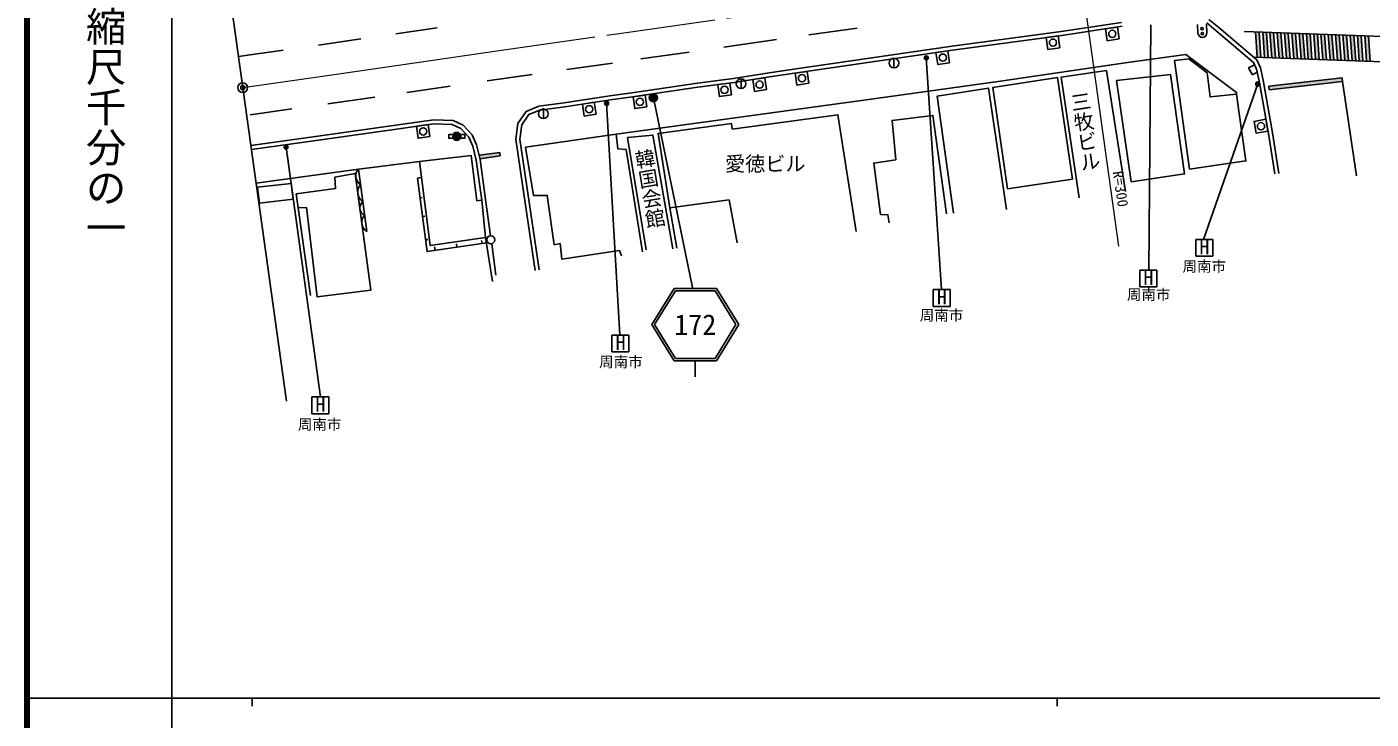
# Model space of a CAD drawing. Units: millimetres at full size, sheet at 1:1000; details may follow other scales. Extents: x 40000 to 680000, y 20000 to 380000.
# Drawn here: x 40000 to 206982, y 202409 to 288458 of the extents above; entities that cross this region are included whole.
import ezdxf
from ezdxf.enums import TextEntityAlignment as Align

# ---------------------------------------------------------------- set-up
doc = ezdxf.new("R2010")
doc.units = ezdxf.units.MM
doc.header["$LTSCALE"] = 1000
doc.header["$PDMODE"] = 32
doc.header["$PDSIZE"] = 500
doc.linetypes.add('CHAIN', pattern=[18.5, 12, -1.5, 3.5, -1.5])
for name, color, linetype, lineweight in [('M-BGD', 7, 'Continuous', 25), ('M-BGD-EXST', 7, 'Continuous', 25), ('M-BMK', 2, 'CHAIN', 13), ('M-BMK-OTRS', 5, 'Continuous', 25), ('M-BMK-SRVR', 3, 'Continuous', 25), ('M-STR-HTXT', 7, 'Continuous', 13), ('M-STR-STRC', 7, 'Continuous', 25), ('M-TTL', 2, 'Continuous', 140), ('M-TTL-BAND', 7, 'Continuous', 25)]:
    doc.layers.add(name, color=color, linetype=linetype, lineweight=lineweight)
doc.layers.add('M-BMK-HTXT', color=7, linetype='Continuous')
doc.layers.add('M-OTRS', color=6, linetype='Continuous')
doc.styles.add('@ＭＳ ゴシック', font='')
doc.styles.add('ＭＳ ゴシック', font='')
doc.styles.get('@ＭＳ ゴシック').set_extended_font_data('@MS Gothic')
doc.styles.get('ＭＳ ゴシック').set_extended_font_data('MS Gothic')

msp = doc.modelspace()

# ---------------------------------------------------------------- hatches: boundary and pattern name
at = {"layer": 'M-BGD'}
msp.add_hatch(color=256, dxfattribs=at).paths.add_polyline_path([(92904, 274847, 1), (93904, 274847, 1)])
at = {"layer": 'M-BGD-EXST'}
for points in [[(151970, 284603, 1), (151470, 284603, 1)], [(193149, 281363, 1), (192649, 281363, 1)], [(112265, 278954, 1), (111765, 278954, 1)], [(72449, 273501, 1), (71949, 273501, 1)]]:
    msp.add_hatch(color=256, dxfattribs=at).paths.add_polyline_path(points)
at = {"layer": 'M-STR-STRC'}
for points in [[(193063, 287806), (192610, 287822), (192846, 284682), (193299, 284666)], [(193968, 287774), (193515, 287790), (193751, 284650), (194204, 284633)], [(194873, 287742), (194420, 287758), (194656, 284617), (195109, 284601)], [(195778, 287710), (195325, 287726), (195561, 284585), (196014, 284569)], [(196683, 287677), (196230, 287693), (196466, 284553), (196918, 284537)], [(197588, 287645), (197135, 287661), (197371, 284521), (197823, 284505)], [(198493, 287613), (198040, 287629), (198276, 284489), (198728, 284473)], [(199398, 287581), (198945, 287597), (199181, 284457), (199633, 284441)], [(200302, 287549), (199850, 287565), (200086, 284425), (200538, 284409)], [(201207, 287517), (200755, 287533), (200991, 284392), (201443, 284376)], [(202112, 287485), (201660, 287501), (201896, 284360), (202348, 284344)], [(203017, 287452), (202565, 287469), (202801, 284328), (203253, 284312)], [(203922, 287420), (203470, 287436), (203706, 284296), (204158, 284280)], [(204827, 287388), (204375, 287404), (204611, 284264), (205063, 284248)], [(205732, 287356), (205280, 287372), (205515, 284232), (205968, 284216)], [(206637, 287324), (206185, 287340), (206420, 284200), (206873, 284184)], [(203432, 281676), (203381, 282123), (194259, 281089), (194309, 280642)], [(118319, 279650, 1), (117319, 279650, 1)], [(98801, 272416), (98738, 272862), (96175, 272503), (96281, 272064)]]:
    msp.add_hatch(color=256, dxfattribs=at).paths.add_polyline_path(points)

# ---------------------------------------------------------------- linework, layer by layer
at = {"layer": 'M-BGD'}
for p, q in [((147709, 284557), (147709, 283357)), ((128721, 281997), (128721, 280797)), ((104154, 278253), (104154, 277053)), ((82240, 263032), (81183, 270789)), ((89113, 267237), (88853, 267203)), ((75217, 255065), (73681, 265959)), ((96989, 266980), (97607, 262487)), ((119847, 265955), (120734, 260963)), ((89439, 264914), (89152, 264877)), ((96987, 262260), (97840, 256804)), ((89804, 262044), (89522, 262008)), ((90648, 261112), (90713, 260680)), ((93365, 261491), (93425, 261086)), ((96489, 261919), (96543, 261553)), ((97737, 261500), (98268, 257604))]:
    msp.add_line(p, q, dxfattribs=at)
for points in [[(103158, 258190), (101555, 268843), (100743, 274488), (100983, 276452), (102007, 277959), (103590, 278605), (106746, 279010), (112687, 279945), (114875, 280228), (117123, 280535), (123294, 281444), (127785, 282047), (132194, 282727), (137268, 283490), (154923, 286062), (168493, 287898), (175974, 289020)], [(186570, 288940), (187731, 287982), (192379, 284035), (192748, 283203), (193075, 281730), (194220, 275214), (195007, 270170)], [(186830, 289374), (188052, 288366), (192790, 284343), (193225, 283360), (193566, 281828), (194713, 275296), (195502, 270247)], [(103652, 258265), (102050, 268916), (101247, 274493), (101465, 276271), (102335, 277553), (103718, 278117), (106817, 278515), (112758, 279450), (114941, 279732), (117193, 280039), (123364, 280949), (127857, 281552), (132269, 282232), (137341, 282995), (154992, 285567), (168564, 287403), (176044, 288525)], [(113195, 275107), (143985, 279338), (160947, 281717), (176721, 284036), (183954, 285039), (190260, 280318), (190239, 280075)], [(170719, 267217), (168492, 282222), (174105, 283015), (176484, 267980)], [(192506, 283748), (191758, 283348), (192248, 282510), (192830, 282833)], [(155113, 265317), (153060, 279844), (159457, 280842), (161703, 265774)], [(128216, 261618), (127221, 266950), (119847, 265955), (118399, 275218), (127533, 276431), (127615, 275744), (140737, 277536), (143005, 263029)], [(147127, 264095), (146962, 265105), (146046, 265129), (145200, 271519), (147925, 271941), (147471, 276823), (152540, 277462), (154233, 265210)], [(67818, 273706), (75864, 274821), (86419, 276338), (90540, 276905), (92946, 276817), (94189, 276256), (95332, 275035), (95864, 273792), (96298, 271992), (96989, 266980)], [(67886, 273210), (75934, 274326), (86489, 275843), (90565, 276404), (92829, 276321), (93892, 275842), (94907, 274757), (95388, 273634), (95806, 271899), (96494, 266912)], [(92958, 275072), (92404, 275072), (92404, 274622), (92958, 274622)], [(94404, 274847), (94404, 275072), (93851, 275072)], [(93851, 274622), (94404, 274622), (94404, 274847)], [(113846, 259993), (113629, 260644), (106461, 259602), (106244, 261513), (105505, 261383), (104636, 267506), (102942, 267506), (101943, 273500), (113195, 275107), (113412, 273283), (114454, 273196), (116453, 260514)], [(116929, 260763), (114604, 274687), (117768, 275016), (120230, 260853)], [(68467, 269050), (81183, 270789), (88758, 271718)], [(89017, 269724), (88537, 269652), (89713, 260530), (97084, 261634)]]:
    msp.add_lwpolyline(points, dxfattribs=at)
for points in [[(168307, 285854), (166820, 285653), (166619, 287140), (168106, 287341)], [(175683, 286954), (174200, 286731), (173977, 288215), (175461, 288437)], [(154625, 283998), (153141, 283782), (152925, 285266), (154409, 285482)], [(182547, 284286), (184431, 270790), (191436, 271787), (190571, 277682), (190239, 280075), (186980, 279743), (186603, 282757), (184320, 284486)], [(137138, 281448), (135655, 281225), (135432, 282708), (136915, 282931)], [(177174, 269208), (175367, 281798), (182048, 282529), (183817, 270178)], [(127509, 279992), (126022, 279792), (125822, 281279), (127309, 281479)], [(131879, 280655), (130396, 280426), (130168, 281909), (131650, 282137)], [(161800, 268345), (160003, 280941), (168026, 282161), (169886, 269535)], [(110715, 277610), (109234, 277377), (109000, 278859), (110482, 279092)], [(116995, 278499), (115509, 278296), (115307, 279782), (116793, 279985)], [(90073, 274822), (88587, 274618), (88382, 276104), (89868, 276308)], [(192694, 275232), (192434, 276710), (193912, 276969), (194171, 275492)], [(88758, 271718), (90114, 261274), (96987, 262260), (96494, 266912), (95908, 266850), (95199, 272458)], [(68892, 266547), (73062, 267051), (72828, 268988), (68652, 268533)], [(73434, 267690), (73681, 265959), (74726, 266014), (76045, 254885), (82724, 255710), (80800, 270218), (78271, 269778), (78354, 268377)]]:
    msp.add_lwpolyline(points, close=True, dxfattribs=at)
for centre, radius in [((174830, 287584), 450), ((167463, 286497), 450), ((147709, 283957), 600), ((153775, 284632), 450), ((136285, 282078), 450), ((126665, 280636), 450), ((128721, 281397), 600), ((131023, 281282), 450), ((116151, 279140), 450), ((104154, 277653), 600), ((109858, 278234), 450), ((89227, 275463), 450), ((193303, 276101), 450), ((93404, 274847), 500), ((97626, 261988), 500)]:
    msp.add_circle(centre, radius, dxfattribs=at)
for centre, radius, start, end in [((82127, 269920), 1283, 137.38794, 238.13371), ((82553, 267912), 1436, 140.2222, 235.29945), ((82380, 265955), 1010, 129.6585, 245.86315), ((82862, 264136), 1267, 134.89399, 240.62766)]:
    msp.add_arc(centre, radius, start, end, dxfattribs=at)
at = {"layer": 'M-BGD-EXST'}
for p, q in [((179613, 288730), (179363, 258231)), ((151720, 284603), (153601, 255813)), ((192899, 281363), (186143, 262037)), ((112015, 278954), (113659, 250153)), ((72199, 273501), (76471, 242469)), ((187301, 262037), (185201, 262037)), ((185201, 262037), (185201, 259937)), ((187301, 259937), (187301, 262037)), ((185201, 259937), (187301, 259937)), ((180346, 258231), (178246, 258231)), ((178246, 258231), (178246, 256131)), ((180346, 256131), (180346, 258231)), ((154678, 255813), (152578, 255813)), ((152578, 255813), (152578, 253713)), ((154678, 253713), (154678, 255813)), ((178246, 256131), (180346, 256131)), ((152578, 253713), (154678, 253713)), ((114765, 250153), (112665, 250153)), ((112665, 250153), (112665, 248053)), ((114765, 248053), (114765, 250153)), ((112665, 248053), (114765, 248053)), ((77492, 242469), (75392, 242469)), ((75392, 242469), (75392, 240369)), ((77492, 240369), (77492, 242469)), ((75392, 240369), (77492, 240369))]:
    msp.add_line(p, q, dxfattribs=at)
for centre in [(151720, 284603), (192899, 281363), (112015, 278954), (72199, 273501)]:
    msp.add_circle(centre, 250, dxfattribs=at)
at = {"layer": 'M-BMK'}
msp.add_lwpolyline([(66812, 280910), (70644, 281465), (78152, 282547), (88441, 284009), (98683, 285501), (113567, 287648), (131917, 290261), (146230, 292314), (164130, 294822), (174224, 296202), (178381, 296693), (184440, 297309), (190986, 297879), (196759, 298232), (206507, 298602), (215345, 298765), (224575, 298543), (231323, 298339), (246693, 297570), (260924, 296798), (279934, 295867), (296818, 294941)], dxfattribs=at)
at = {"layer": 'M-BMK-OTRS'}
msp.add_line((72252, 241920), (61181, 321270), dxfattribs=at)
at = {"layer": 'M-BMK-SRVR'}
msp.add_circle((66812, 280910), 600, dxfattribs=at)
at = {"layer": 'M-OTRS'}
msp.add_point((66814, 280910), dxfattribs=at)
at = {"layer": 'M-STR-HTXT'}
msp.add_line((170793, 295733), (175586, 261200), dxfattribs=at)
at = {"layer": 'M-STR-STRC'}
for p, q in [((85844, 287589), (90979, 288327)), ((137124, 287450), (143123, 288308)), ((185469, 287671), (185423, 288770)), ((186522, 288816), (186568, 287717)), ((191204, 287872), (211814, 287140)), ((192846, 284682), (192610, 287822)), ((193299, 284666), (193063, 287806)), ((193751, 284650), (193515, 287790)), ((194204, 284633), (193968, 287774)), ((194656, 284617), (194420, 287758)), ((195109, 284601), (194873, 287742)), ((195561, 284585), (195325, 287726)), ((196014, 284569), (195778, 287710)), ((196466, 284553), (196230, 287693)), ((196918, 284537), (196683, 287677)), ((197371, 284521), (197135, 287661)), ((197823, 284505), (197588, 287645)), ((198276, 284489), (198040, 287629)), ((198728, 284473), (198493, 287613)), ((199181, 284457), (198945, 287597)), ((199633, 284441), (199398, 287581)), ((200086, 284425), (199850, 287565)), ((200538, 284409), (200302, 287549)), ((200991, 284392), (200755, 287533)), ((201443, 284376), (201207, 287517)), ((201896, 284360), (201660, 287501)), ((202348, 284344), (202112, 287485)), ((202801, 284328), (202565, 287469)), ((203253, 284312), (203017, 287452)), ((203706, 284296), (203470, 287436)), ((204158, 284280), (203922, 287420)), ((204611, 284264), (204375, 287404)), ((205063, 284248), (204827, 287388)), ((205515, 284232), (205280, 287372)), ((205968, 284216), (205732, 287356)), ((206420, 284200), (206185, 287340)), ((206873, 284184), (206637, 287324)), ((66273, 284777), (71829, 285576)), ((76206, 286204), (81468, 286961)), ((126584, 285940), (133102, 286874)), ((107067, 283146), (112738, 283958)), ((116283, 284466), (122261, 285321)), ((192371, 284699), (211739, 284011)), ((97178, 281730), (102781, 282532)), ((87186, 280299), (92570, 281070)), ((194259, 281089), (203381, 282123)), ((194259, 281089), (194309, 280642)), ((194309, 280642), (203432, 281676)), ((77400, 278898), (83225, 279732)), ((117819, 279650), (122668, 256060)), ((67725, 277513), (72900, 278254)), ((96175, 272503), (98738, 272862)), ((96281, 272064), (98801, 272416)), ((98738, 272862), (98801, 272416)), ((120391, 255944), (117627, 251444)), ((120558, 255644), (117979, 251444)), ((120391, 255944), (125663, 255944)), ((120558, 255644), (125495, 255644)), ((128075, 251444), (125495, 255644)), ((128427, 251444), (125663, 255944)), ((117627, 251444), (120391, 246944)), ((117979, 251444), (120558, 247244)), ((125495, 247244), (128075, 251444)), ((125663, 246944), (128427, 251444)), ((120558, 247244), (125495, 247244)), ((120391, 246944), (125663, 246944)), ((123027, 246944), (123027, 244944))]:
    msp.add_line(p, q, dxfattribs=at)
msp.add_lwpolyline([(203381, 282123), (203432, 281676), (205153, 269958)], dxfattribs=at)
for centre, radius in [((185990, 288239), 150), ((186016, 287619), 150), ((117819, 279650), 500)]:
    msp.add_circle(centre, radius, dxfattribs=at)
for start, end in [(182.38727, 272.38727), (272.38727, 2.38727)]:
    msp.add_arc((186019, 287694), 550, start, end, dxfattribs=at)
at = {"layer": 'M-TTL'}
msp.add_line((40000, 380000), (40000, 20000), dxfattribs=at)
at = {"layer": 'M-TTL-BAND'}
for p, q in [((58000, 370000), (58000, 20000)), ((40000, 205000), (579000, 205000)), ((68000, 205000), (68000, 204000)), ((168000, 205000), (168000, 204000))]:
    msp.add_line(p, q, dxfattribs=at)

# ---------------------------------------------------------------- texts
at = {"layer": 'M-BGD-EXST', "style": 'ＭＳ ゴシック'}
for s, height, p in [('H', 1833, (185653, 259629)), ('周南市', 1320, (183561, 257636)), ('H', 1833, (178699, 255823)), ('H', 1833, (153030, 253405)), ('周南市', 1320, (176650, 254121)), ('周南市', 1320, (150913, 251559)), ('H', 1833, (113118, 247745)), ('周南市', 1320, (111087, 245761)), ('H', 1833, (75845, 240060)), ('周南市', 1320, (73667, 237992))]:
    msp.add_text(s, height=height, dxfattribs=at).set_placement(p, align=Align.BOTTOM_LEFT)
at = {"layer": 'M-BMK-HTXT', "style": '@ＭＳ ゴシック'}
for s, rotation, p in [('三牧ビル', 278.707, (169262, 280169)), ('韓国会館', 279.48, (115114, 273053))]:
    msp.add_text(s, height=1833, rotation=rotation, dxfattribs=at).set_placement(p, align=Align.BOTTOM_LEFT)
at = {"layer": 'M-BMK-HTXT', "style": 'ＭＳ ゴシック'}
msp.add_text('愛徳ビル', height=1833, dxfattribs=at).set_placement((126723, 269976), align=Align.BOTTOM_LEFT)
at = {"layer": 'M-STR-HTXT', "style": 'ＭＳ ゴシック'}
msp.add_text('R=300', height=1320, rotation=278.403, dxfattribs=at).set_placement((174490, 270387), align=Align.BOTTOM_LEFT)
at = {"layer": 'M-STR-STRC', "style": 'ＭＳ ゴシック'}
msp.add_text('172', height=2566, dxfattribs=at).set_placement((123027, 251444), align=Align.MIDDLE_CENTER)
at = {"layer": 'M-TTL-BAND', "style": '@ＭＳ ゴシック'}
msp.add_text('縮尺千分の一', height=3666, rotation=270, dxfattribs=at).set_placement((49777, 261030), align=Align.MIDDLE_RIGHT)

doc.saveas('drawing.dxf')
